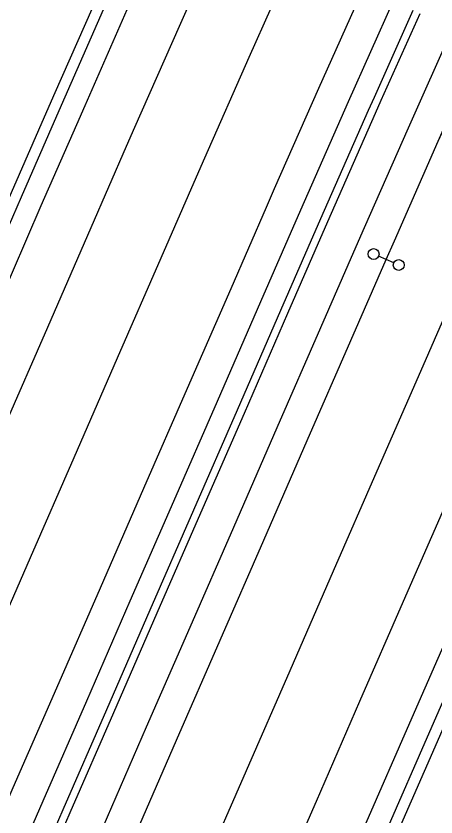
# Model space of a CAD drawing. Extents: x 386614 to 387594, y 803230 to 804419.
# Drawn here: x 387220.67 to 387239.95, y 803946.54 to 803983.31 of the extents above; entities that cross this region are included whole.
import ezdxf

# ---------------------------------------------------------------- set-up
doc = ezdxf.new("R2010")
doc.units = 0
doc.layers.get('0').update_dxf_attribs({"linetype": 'CONTINUOUS'})

msp = doc.modelspace()

# ---------------------------------------------------------------- linework, layer by layer
at = {"color": 1}
msp.add_line((387238.0117, 803971.9767), (387237.3153, 803972.2805), dxfattribs=at)
at = {"color": 1, "linetype": 'CONTINUOUS'}
for points in [[(387200, 803928.3095), (387200.4655, 803929.3766), (387202.4648, 803933.9595), (387204.4641, 803938.5424), (387205.7769, 803941.5515), (387206.4634, 803943.1253), (387208.4627, 803947.7082), (387210.0573, 803951.3635), (387210.462, 803952.291), (387212.4613, 803956.8739), (387214.4606, 803961.4568), (387216.4599, 803966.0397), (387218.4592, 803970.6226), (387220.4585, 803975.2055), (387222.0817, 803978.9262), (387222.4642, 803979.8021), (387224.5112, 803984.4525), (387224.7809, 803985.061), (387226.5802, 803989.0931), (387228.6713, 803993.7238), (387230.402, 803997.5126), (387230.4444, 803997.6049), (387230.7844, 803998.3445), (387231.5511, 804000)], [(387200, 803927.0591), (387200.9238, 803929.1767), (387202.9231, 803933.7596), (387204.9224, 803938.3425), (387206.2351, 803941.3516), (387206.9217, 803942.9253), (387208.921, 803947.5082), (387210.5156, 803951.1635), (387210.9203, 803952.0911), (387212.9196, 803956.674), (387214.9189, 803961.2569), (387216.9182, 803965.8398), (387218.9175, 803970.4226), (387220.9168, 803975.0055), (387222.5399, 803978.7263), (387222.9224, 803979.6018), (387224.9683, 803984.25), (387225.238, 803984.8582), (387227.0364, 803988.8884), (387229.1265, 803993.5169), (387230.8564, 803997.3039), (387230.8988, 803997.3963), (387231.2386, 803998.1355), (387232.1021, 804000)], [(387223.6721, 803913.7976), (387225.6714, 803918.3805), (387227.6707, 803922.9634), (387229.67, 803927.5463), (387230.9827, 803930.5554), (387231.6693, 803932.1292), (387233.6686, 803936.712), (387235.2632, 803940.3673), (387235.6679, 803941.2949), (387237.6672, 803945.8778), (387239.6664, 803950.4607), (387241.6657, 803955.0436), (387243.665, 803959.6265), (387245.6643, 803964.2093), (387247.2875, 803967.9301), (387247.6602, 803968.7834), (387249.6544, 803973.314), (387249.9172, 803973.9068), (387251.6701, 803977.835), (387253.7073, 803982.3463), (387255.3934, 803986.0374), (387255.4348, 803986.1274), (387255.766, 803986.8479), (387257.8461, 803991.3396)], [(387223.0477, 803908.6149), (387224.1304, 803913.5977), (387226.1297, 803918.1806), (387228.129, 803922.7635), (387230.1283, 803927.3463), (387231.441, 803930.3555), (387232.1276, 803931.9292), (387234.1269, 803936.5121), (387235.7215, 803940.1674), (387236.1261, 803941.095), (387238.1254, 803945.6779), (387240.1247, 803950.2608), (387242.124, 803954.8436), (387244.1233, 803959.4265), (387246.1226, 803964.0094), (387247.7458, 803967.7302), (387248.1184, 803968.5831), (387250.1116, 803973.1115), (387250.3743, 803973.704), (387252.1263, 803977.6303), (387254.1625, 803982.1394), (387255.8478, 803985.8288)], [(387204.8421, 803905.647), (387206.8414, 803910.2299), (387208.8407, 803914.8128), (387210.84, 803919.3956), (387212.8393, 803923.9785), (387214.8386, 803928.5614), (387216.8379, 803933.1443), (387218.1506, 803936.1534), (387218.8372, 803937.7272), (387220.8365, 803942.3101), (387222.4311, 803945.9654), (387222.8358, 803946.8929), (387224.8351, 803951.4758), (387226.8344, 803956.0587), (387228.8337, 803960.6416), (387230.833, 803965.2245), (387232.8323, 803969.8074), (387234.4554, 803973.5281), (387234.8332, 803974.3929), (387236.8542, 803978.9845), (387237.1206, 803979.5853), (387238.8971, 803983.5664)], [(387205.1629, 803905.507), (387207.1622, 803910.0899), (387209.1615, 803914.6728), (387211.1608, 803919.2557), (387213.1601, 803923.8386), (387215.1594, 803928.4215), (387217.1587, 803933.0043), (387218.4714, 803936.0135), (387219.158, 803937.5872), (387221.1573, 803942.1701), (387222.7519, 803945.8254), (387223.1566, 803946.753), (387225.1559, 803951.3359), (387227.1552, 803955.9188), (387229.1545, 803960.5016), (387231.1538, 803965.0845), (387233.1531, 803969.6674), (387234.7762, 803973.3882), (387235.1539, 803974.2527), (387237.1742, 803978.8427), (387237.4405, 803979.4433), (387239.2164, 803983.4231)]]:
    msp.add_lwpolyline(points, dxfattribs=at)
at = {"color": 2, "linetype": 'CONTINUOUS'}
for points in [[(387200, 803924.5582), (387201.8404, 803928.7768), (387203.8397, 803933.3597), (387205.839, 803937.9426), (387207.8383, 803942.5255), (387209.8376, 803947.1084), (387211.8369, 803951.6912), (387213.8362, 803956.2741), (387215.8355, 803960.857), (387217.8347, 803965.4399), (387219.834, 803970.0228), (387221.8333, 803974.6057), (387223.4565, 803978.3264), (387223.8386, 803979.2011), (387225.8826, 803983.845), (387227.9487, 803988.479), (387230.0369, 803993.1032), (387232.1471, 803997.7174), (387233.2041, 804000)], [(387203.9256, 803906.0468), (387205.9249, 803910.6297), (387207.9242, 803915.2126), (387209.9234, 803919.7955), (387211.9227, 803924.3784), (387213.922, 803928.9613), (387215.9213, 803933.5442), (387217.2341, 803936.5533), (387217.9206, 803938.127), (387219.9199, 803942.7099), (387221.9192, 803947.2928), (387223.9185, 803951.8757), (387225.9178, 803956.4586), (387227.9171, 803961.0415), (387229.9164, 803965.6243), (387231.9157, 803970.2072), (387233.5389, 803973.928), (387233.917, 803974.7936), (387235.9399, 803979.3895), (387237.9847, 803983.9758), (387240.0513, 803988.5522), (387242.1397, 803993.1188), (387244.2498, 803997.6753), (387245.3398, 804000)], [(387208.6746, 803909.4302), (387210.6739, 803914.013), (387212.6732, 803918.5959), (387214.6725, 803923.1788), (387216.6718, 803927.7617), (387218.6711, 803932.3446), (387219.9838, 803935.3537), (387220.6704, 803936.9275), (387222.6696, 803941.5103), (387224.6689, 803946.0932), (387226.6682, 803950.6761), (387228.6675, 803955.259), (387230.6668, 803959.8419), (387232.6661, 803964.4248), (387234.6654, 803969.0076), (387236.2886, 803972.7284), (387236.6656, 803973.5916), (387238.6828, 803978.1744), (387240.7218, 803982.7476), (387242.7825, 803987.311), (387244.8649, 803991.8646), (387246.969, 803996.4082), (387248.6532, 804000)], [(387220.7562, 803909.6146), (387222.7555, 803914.1975), (387224.7548, 803918.7804), (387226.7541, 803923.3632), (387228.7534, 803927.9461), (387230.7527, 803932.529), (387232.752, 803937.1119), (387234.7513, 803941.6948), (387236.7506, 803946.2777), (387238.7499, 803950.8605), (387240.7492, 803955.4434), (387242.7485, 803960.0263), (387244.7478, 803964.6092), (387246.3709, 803968.3299), (387246.744, 803969.1841), (387248.7401, 803973.719), (387250.7577, 803978.2444), (387252.7969, 803982.76), (387254.8576, 803987.266), (387256.9397, 803991.762), (387259.0431, 803996.2481), (387260.8242, 804000)]]:
    msp.add_lwpolyline(points, dxfattribs=at)
at = {"color": 7, "linetype": 'CONTINUOUS'}
for points in [[(387200, 803918.306), (387200.1332, 803918.6114), (387202.1325, 803923.1943), (387204.1318, 803927.7772), (387206.1311, 803932.3601), (387208.1304, 803936.943), (387210.1297, 803941.5258), (387212.129, 803946.1087), (387214.1283, 803950.6916), (387216.1276, 803955.2745), (387218.1269, 803959.8574), (387220.1262, 803964.4403), (387222.1255, 803969.0231), (387224.1248, 803973.606), (387225.748, 803977.3268), (387226.1291, 803978.1994), (387228.1684, 803982.8324), (387230.2296, 803987.4556), (387232.3129, 803992.0689), (387234.4181, 803996.6723), (387235.9592, 804000)], [(387200, 803909.5529), (387201.342, 803912.629), (387203.3413, 803917.2119), (387205.3406, 803921.7948), (387207.3399, 803926.3777), (387209.3391, 803930.9606), (387211.3384, 803935.5434), (387212.6512, 803938.5526), (387213.3377, 803940.1263), (387215.337, 803944.7092), (387217.3363, 803949.2921), (387219.3356, 803953.875), (387221.3349, 803958.4579), (387223.3342, 803963.0407), (387225.3335, 803967.6236), (387227.3328, 803972.2065), (387228.956, 803975.9273), (387229.3359, 803976.797), (387231.3684, 803981.4147), (387233.4229, 803986.0227), (387235.4993, 803990.6209), (387237.5976, 803995.2091), (387239.7177, 803999.7872), (387239.8175, 804000)], [(387202.5507, 803906.6466), (387204.55, 803911.2295), (387206.5493, 803915.8124), (387208.5486, 803920.3953), (387210.5479, 803924.9782), (387212.5472, 803929.5611), (387214.5465, 803934.1439), (387215.8592, 803937.1531), (387216.5458, 803938.7268), (387218.545, 803943.3097), (387220.5443, 803947.8926), (387222.5436, 803952.4755), (387224.5429, 803957.0584), (387226.5422, 803961.6412), (387228.5415, 803966.2241), (387230.5408, 803970.807), (387232.164, 803974.5278), (387232.5426, 803975.3946), (387234.5685, 803979.9971), (387236.6162, 803984.5899), (387238.6857, 803989.1728), (387240.7771, 803993.7459), (387242.8902, 803998.3089), (387243.6831, 804000)], [(387206.1972, 803900), (387208.0502, 803904.2475), (387210.0495, 803908.8304), (387212.0487, 803913.4133), (387214.048, 803917.9961), (387216.0473, 803922.579), (387218.0466, 803927.1619), (387220.0459, 803931.7448), (387222.0452, 803936.3277), (387224.0445, 803940.9106), (387226.0438, 803945.4934), (387228.0431, 803950.0763), (387230.0424, 803954.6592), (387232.0417, 803959.2421), (387234.041, 803963.825), (387236.0403, 803968.4079), (387237.6635, 803972.1286), (387238.04, 803972.9906), (387240.0543, 803977.5669), (387242.0903, 803982.1335), (387244.1481, 803986.6904), (387246.2276, 803991.2375), (387248.3287, 803995.7746), (387250.3099, 804000)], [(387213.2575, 803907.4309), (387215.2568, 803912.0137), (387217.2561, 803916.5966), (387219.2554, 803921.1795), (387221.2546, 803925.7624), (387223.2539, 803930.3453), (387224.5667, 803933.3544), (387225.2532, 803934.9282), (387227.2525, 803939.511), (387229.2518, 803944.0939), (387231.2511, 803948.6768), (387233.2504, 803953.2597), (387235.2497, 803957.8426), (387237.249, 803962.4255), (387239.2483, 803967.0083), (387240.8715, 803970.7291), (387241.2467, 803971.5882), (387243.2543, 803976.1492), (387245.2836, 803980.7007), (387247.3345, 803985.2424), (387249.407, 803989.7743), (387251.5011, 803994.2963), (387253.6167, 803998.8083), (387254.1825, 804000)], [(387216.4655, 803906.0314), (387218.4648, 803910.6142), (387220.4641, 803915.1971), (387222.4634, 803919.78), (387224.4627, 803924.3629), (387226.462, 803928.9458), (387228.4613, 803933.5287), (387230.4605, 803938.1115), (387232.4598, 803942.6944), (387234.4591, 803947.2773), (387236.4584, 803951.8602), (387238.4577, 803956.4431), (387240.457, 803961.026), (387242.4563, 803965.6088), (387244.0795, 803969.3296), (387244.4535, 803970.1858), (387246.4544, 803974.7316), (387248.4768, 803979.2678), (387250.5209, 803983.7944), (387252.5865, 803988.3111), (387254.6736, 803992.818), (387256.7821, 803997.3148), (387258.0568, 804000)]]:
    msp.add_lwpolyline(points, dxfattribs=at)
at = {"color": 3, "linetype": 'CONTINUOUS'}
msp.add_lwpolyline([(387210.0495, 803908.8304), (387212.0487, 803913.4133), (387214.048, 803917.9961), (387216.0473, 803922.579), (387218.0466, 803927.1619), (387220.0459, 803931.7448), (387221.3587, 803934.7539), (387222.0452, 803936.3277), (387224.0445, 803940.9106), (387225.6391, 803944.5659), (387226.0438, 803945.4934), (387228.0431, 803950.0763), (387230.0424, 803954.6592), (387232.0417, 803959.2421), (387234.041, 803963.825), (387236.0403, 803968.4079), (387237.6635, 803972.1286), (387238.04, 803972.9906), (387240.0543, 803977.5669), (387240.3197, 803978.1657), (387242.0903, 803982.1335), (387244.1481, 803986.6904)], dxfattribs=at)
at = {"color": 1}
for centre, radius in [((387237.0863, 803972.3804), 0.2497), ((387238.2387, 803971.8776), 0.2477)]:
    msp.add_circle(centre, radius, dxfattribs=at)

doc.saveas('drawing.dxf')
